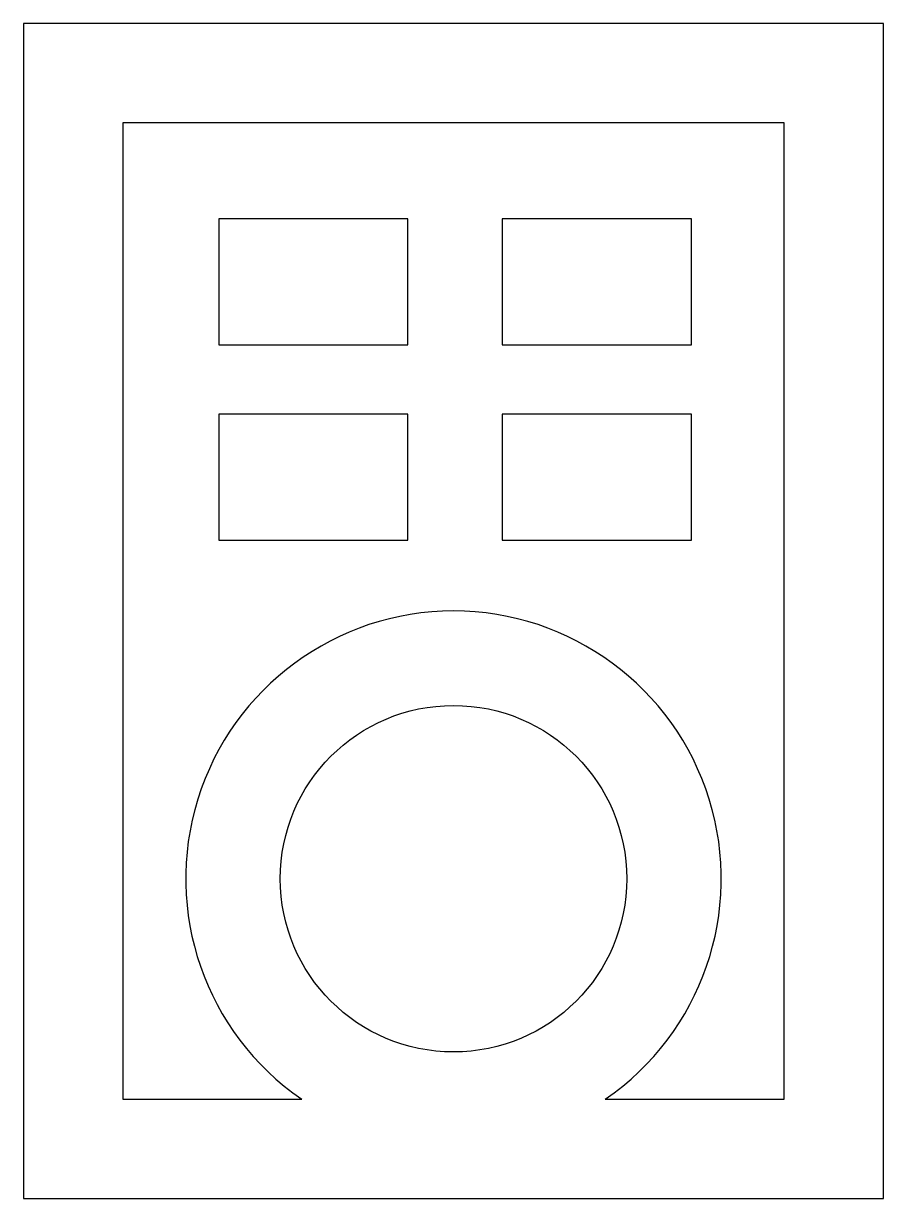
# Model space of a CAD drawing. Header units: millimetres. Extents: x -1.36 to 1.36, y -1.86 to 1.86.
import ezdxf

# ---------------------------------------------------------------- set-up
doc = ezdxf.new("R2010")
doc.units = ezdxf.units.MM
doc.layers.add('Sketch', color=7, linetype='CONTINUOUS')

msp = doc.modelspace()

# ---------------------------------------------------------------- linework, layer by layer
at = {"layer": 'Sketch'}
for p, q in [((-1.365, 1.865), (-1.365, -1.865)), ((1.365, 1.865), (-1.365, 1.865)), ((1.365, -1.865), (1.365, 1.865)), ((1.05, 1.55), (-1.05, 1.55)), ((-1.05, 1.55), (-1.05, -1.55)), ((1.05, -1.55), (1.05, 1.55)), ((-0.745, 1.245), (-0.745, 0.845)), ((-0.145, 1.245), (-0.745, 1.245)), ((-0.145, 0.845), (-0.145, 1.245)), ((0.155, 1.245), (0.155, 0.845)), ((0.755, 1.245), (0.155, 1.245)), ((0.755, 0.845), (0.755, 1.245)), ((-0.745, 0.845), (-0.145, 0.845)), ((0.155, 0.845), (0.755, 0.845)), ((-0.745, 0.625), (-0.745, 0.225)), ((-0.145, 0.625), (-0.745, 0.625)), ((-0.145, 0.225), (-0.145, 0.625)), ((0.155, 0.625), (0.155, 0.225)), ((0.755, 0.625), (0.155, 0.625)), ((0.755, 0.225), (0.755, 0.625)), ((-0.745, 0.225), (-0.145, 0.225)), ((0.155, 0.225), (0.755, 0.225)), ((-1.05, -1.55), (-0.481982, -1.55)), ((0.481982, -1.55), (1.05, -1.55)), ((-1.365, -1.865), (1.365, -1.865))]:
    msp.add_line(p, q, dxfattribs=at)
msp.add_circle((0, -0.849862), 0.55, dxfattribs=at)
msp.add_arc((0, -0.849862), 0.85, -55.45608, -124.54392, dxfattribs=at)

doc.saveas('drawing.dxf')
